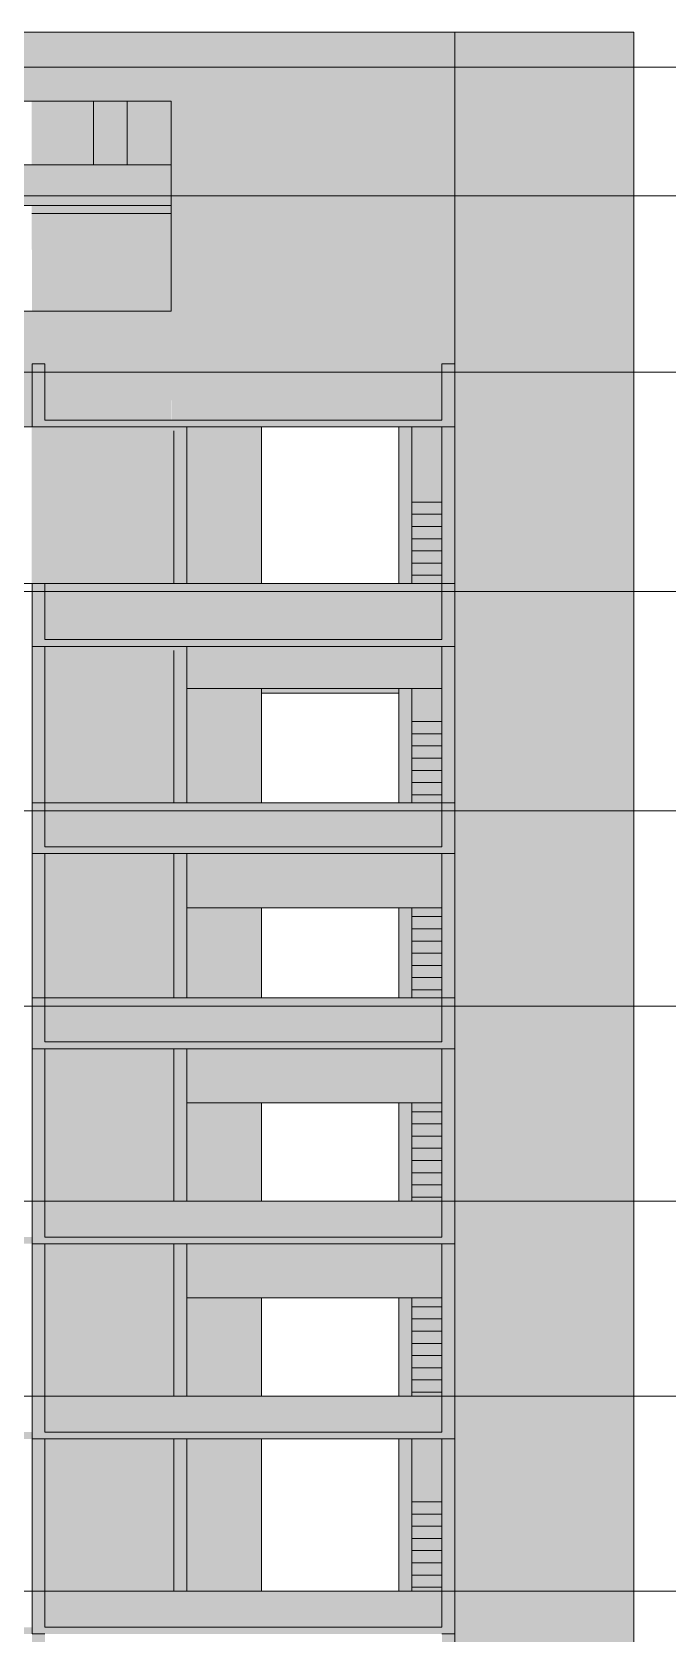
# Model space of a CAD drawing. Header units: centimetres. Extents: x -1897 to 22038, y -1268 to 84208.
# Drawn here: x 4177 to 5116, y 81690 to 84055 of the extents above; entities that cross this region are included whole.
import ezdxf

# ---------------------------------------------------------------- set-up
doc = ezdxf.new("R2010")
doc.units = ezdxf.units.CM
doc.linetypes.add('Centro', pattern=[3.175, 0.635, -0.47625, 1.5875, -0.47625])
for name, color, linetype, lineweight in [('A-FLOR', 7, 'Continuous', 18), ('A-FLOR-LEVL', 7, 'Continuous', 9), ('S-BEAM', 7, 'Continuous', 18), ('S-COLS', 7, 'Continuous', 18), ('S-STRS', 7, 'Continuous', 9)]:
    doc.layers.add(name, color=color, linetype=linetype, lineweight=lineweight)

msp = doc.modelspace()

# ---------------------------------------------------------------- hatches: boundary and pattern name
at = {"layer": 'A-FLOR', "true_color": 0xc0c0c0}
for points in [[(4737.77, 83472), (4782.27, 83472), (4782.27, 83482), (4196.27, 83482), (4196.27, 83472), (4521.56, 83472)], [(4498.66, 83148), (4782.27, 83148), (4782.27, 83158), (4196.27, 83158), (4196.27, 83148), (4405.77, 83148)], [(4405.77, 82842), (4782.27, 82842), (4782.27, 82852), (4196.27, 82852), (4196.27, 82842), (4386.77, 82842)], [(4782.27, 82554), (4782.27, 82564), (4196.27, 82564), (4196.27, 82554), (4758.71, 82554)], [(3631.99, 82266), (4177.27, 82266), (4176.77, 82276), (3272.27, 82276), (3272.27, 82266), (3590.32, 82266)], [(4758.71, 82266), (4782.27, 82266), (4782.27, 82276), (4196.27, 82276), (4196.27, 82266), (4635.69, 82266)], [(3631.99, 81978), (4177.27, 81978), (4176.77, 81988), (3272.27, 81988), (3272.27, 81978), (3590.32, 81978)], [(4782.27, 81978), (4782.27, 81988), (4196.27, 81988), (4196.27, 81978), (4758.71, 81978)], [(3631.99, 81690), (4177.27, 81690), (4176.77, 81700), (3272.27, 81700), (3272.27, 81690), (3590.32, 81690)], [(4758.71, 81690), (4782.27, 81690), (4782.27, 81700), (4196.27, 81700), (4196.27, 81690), (4635.69, 81690)]]:
    msp.add_hatch(color=9, dxfattribs=at).paths.add_polyline_path(points, flags=0)
at = {"layer": 'S-BEAM', "true_color": 0xc0c0c0}
for points in [[(4382.77, 83953), (4382.77, 84055), (4021.27, 84055), (4021.27, 83953)], [(4782.27, 83482), (4782.27, 84055), (4382.77, 84055), (4383.14, 83482), (4770.6, 83482)], [(4195.35, 83799), (4382.77, 83799), (4382.77, 83859), (4021.27, 83859), (4021.27, 83799), (4178.46, 83799)], [(4338.76, 83787), (4382.77, 83787), (4382.77, 83799), (4176.77, 83799), (4176.77, 83787), (4195.35, 83787)], [(4172.1, 83472), (4177.27, 83472), (4177.27, 83565), (4196.27, 83565), (4196.27, 83482), (4382.77, 83482), (4382.77, 83643), (4021.27, 83643), (4021.27, 83472), (4062.27, 83472)], [(4196.27, 83472), (4196.27, 83565), (4177.27, 83565), (4177.27, 83472)], [(4782.27, 83472), (4801.27, 83472), (4801.27, 83565), (4782.27, 83565), (4782.27, 83482)], [(4195.35, 83148), (4196.27, 83148), (4196.27, 83241), (4177.27, 83241), (4177.27, 83148)], [(4782.27, 83158), (4782.27, 83241), (4196.27, 83241), (4196.27, 83158), (4758.71, 83158)], [(4782.94, 83148), (4801.27, 83148), (4801.27, 83241), (4782.27, 83241), (4782.27, 83148)], [(4768.92, 83086), (4782.27, 83086), (4782.27, 83148), (4405.77, 83148), (4405.77, 83086), (4758.71, 83086)], [(4718.77, 83079), (4718.77, 83086), (4515.77, 83086), (4515.77, 83079)], [(4196.27, 82842), (4196.27, 82917), (4177.27, 82917), (4177.27, 82842)], [(4386.77, 82852), (4782.27, 82852), (4782.27, 82917), (4196.27, 82917), (4196.27, 82852), (4383.14, 82852)], [(4782.27, 82842), (4801.27, 82842), (4801.27, 82917), (4782.27, 82917), (4782.27, 82852)], [(4758.71, 82762), (4782.27, 82762), (4782.27, 82842), (4405.77, 82842), (4405.77, 82762), (4515.77, 82762)], [(4196.27, 82554), (4196.27, 82629), (4177.27, 82629), (4177.27, 82554)], [(4782.27, 82564), (4782.27, 82629), (4196.27, 82629), (4196.27, 82564), (4758.71, 82564)], [(4801.27, 82554), (4801.27, 82629), (4782.27, 82629), (4782.27, 82554)], [(4434.34, 82474), (4782.27, 82474), (4782.27, 82554), (4405.77, 82554), (4405.77, 82474), (4427.59, 82474)], [(4196.27, 82266), (4196.27, 82329), (4177.27, 82329), (4177.27, 82266)], [(4196.27, 82276), (4782.27, 82276), (4782.27, 82329), (4196.27, 82329), (4196.27, 82304)], [(4801.27, 82266), (4801.27, 82329), (4782.27, 82329), (4782.27, 82266)], [(4515.77, 82186), (4782.27, 82186), (4782.27, 82266), (4405.77, 82266), (4405.77, 82186), (4434.34, 82186)], [(4196.27, 81978), (4196.27, 82041), (4177.27, 82041), (4177.27, 81978)], [(4782.27, 81988), (4782.27, 82041), (4196.27, 82041), (4196.27, 81988), (4758.71, 81988)], [(4782.27, 81978), (4801.27, 81978), (4801.27, 82041), (4782.27, 82041), (4782.27, 81988)], [(4196.27, 81690), (4196.27, 81753), (4177.27, 81753), (4177.27, 81690)], [(4405.77, 81700), (4782.27, 81700), (4782.27, 81753), (4196.27, 81753), (4196.27, 81700), (4386.77, 81700)], [(4801.27, 81690), (4801.27, 81753), (4782.27, 81753), (4782.27, 81690)]]:
    msp.add_hatch(color=9, dxfattribs=at).paths.add_polyline_path(points, flags=0)
h = msp.add_hatch(color=9, dxfattribs=at)
h.paths.add_polyline_path([(4157.77, 83643), (4157.77, 83799), (4152.27, 83799), (4152.27, 83643)], flags=0)
h.paths.add_polyline_path([(4157.77, 83859), (4157.77, 83953), (4062.27, 83953), (4062.27, 83859), (4139.35, 83859)], flags=0)
h.paths.add_polyline_path([(4382.77, 83859), (4382.77, 83953), (4317.77, 83953), (4317.77, 83859)], flags=0)
h.paths.add_polyline_path([(4176.77, 83859), (4267.77, 83859), (4267.77, 83953), (4176.77, 83953)], flags=0)
at = {"layer": 'S-COLS', "true_color": 0xc0c0c0}
for points in [[(4782.27, 83813), (4801.27, 83813), (4801.27, 84055), (4782.27, 84055), (4782.27, 83814.17)], [(5065.77, 83813), (5065.77, 84055), (4801.27, 84055), (4801.27, 83813)], [(4304.84, 83859), (4317.77, 83859), (4317.77, 83953), (4267.77, 83953), (4267.77, 83859)], [(4782.27, 83565), (4801.27, 83565), (4801.27, 83813), (4782.27, 83813), (4782.27, 83643)], [(4898.77, 83553), (5065.77, 83553), (5065.77, 83813), (4801.27, 83813), (4801.27, 83553)], [(4196.27, 83643), (4382.77, 83643), (4382.77, 83787), (4176.77, 83787), (4177.27, 83643), (4195.35, 83643)], [(4946.49, 83229), (5065.77, 83229), (5065.77, 83553), (4801.27, 83553), (4801.27, 83229)], [(4176.77, 83241), (4386.77, 83241), (4386.77, 83472), (4176.77, 83472), (4176.77, 83247.85)], [(4404.8, 83241), (4405.77, 83241), (4405.77, 83472), (4386.77, 83472), (4386.77, 83241)], [(4515.77, 83241), (4515.77, 83472), (4405.77, 83472), (4405.77, 83241)], [(4718.77, 83241), (4737.77, 83241), (4737.77, 83472), (4718.77, 83472), (4718.77, 83247.85)], [(4782.27, 83361), (4782.27, 83472), (4737.77, 83472), (4737.77, 83361), (4758.71, 83361)], [(4782.27, 83241), (4801.27, 83241), (4801.27, 83472), (4782.27, 83472), (4782.27, 83247.85)], [(4801.27, 82905), (5065.77, 82905), (5065.77, 83229), (4801.27, 83229), (4801.27, 82917)], [(4196.27, 82917), (4196.27, 83148), (4177.27, 83148), (4177.27, 82917)], [(4404.8, 82917), (4405.77, 82917), (4405.77, 83148), (4386.77, 83148), (4386.77, 82917)], [(4782.27, 82917), (4801.27, 82917), (4801.27, 83148), (4782.27, 83148), (4782.27, 83059.08)], [(4515.77, 82917), (4515.77, 83086), (4405.77, 83086), (4405.77, 82917)], [(4718.77, 82917), (4737.77, 82917), (4737.77, 83086), (4718.77, 83086), (4718.77, 83059.08)], [(4758.71, 83037), (4782.27, 83037), (4782.27, 83086), (4737.77, 83086), (4737.77, 83037)], [(5065.77, 82617), (5065.77, 82905), (4801.27, 82905), (4801.27, 82617)], [(4177.27, 82629), (4196.27, 82629), (4196.27, 82842), (4177.27, 82841.68), (4177.27, 82681.54)], [(4386.77, 82629), (4405.77, 82629), (4405.77, 82842), (4386.77, 82842), (4386.77, 82681.54)], [(4782.27, 82629), (4801.27, 82629), (4801.27, 82842), (4782.27, 82842), (4782.27, 82681.54)], [(4515.77, 82629), (4515.77, 82762), (4405.77, 82762), (4405.77, 82629)], [(4736.75, 82629), (4737.77, 82629), (4737.77, 82762), (4718.77, 82762), (4718.77, 82629)], [(4737.77, 82749), (4782.27, 82749), (4782.27, 82762), (4737.77, 82762)], [(4801.27, 82329), (5065.77, 82329), (5065.77, 82617), (4801.27, 82617), (4801.27, 82492.77)], [(4177.27, 82329), (4196.27, 82329), (4196.27, 82554), (4177.27, 82553.68), (4177.27, 82492.77)], [(4405.77, 82329), (4405.77, 82554), (4386.77, 82554), (4386.77, 82329)], [(4782.27, 82329), (4801.27, 82329), (4801.27, 82554), (4782.27, 82554), (4782.27, 82492.77)], [(4515.77, 82329), (4515.77, 82474), (4405.77, 82474), (4405.77, 82329)], [(4737.77, 82329), (4737.77, 82474), (4718.77, 82474), (4718.77, 82329)], [(4737.77, 82461), (4782.27, 82461), (4782.27, 82474), (4737.77, 82474)], [(5065.77, 82041), (5065.77, 82329), (4801.27, 82329), (4801.27, 82041)], [(4196.27, 82041), (4196.27, 82266), (4177.27, 82265.68), (4177.27, 82041)], [(4405.77, 82041), (4405.77, 82266), (4386.77, 82266), (4386.77, 82041)], [(4801.27, 82041), (4801.27, 82266), (4782.27, 82266), (4782.27, 82041)], [(4405.77, 82041), (4515.77, 82041), (4515.77, 82186), (4405.77, 82186), (4405.77, 82115.23)], [(4718.77, 82041), (4737.77, 82041), (4737.77, 82186), (4718.77, 82186), (4718.77, 82115.23)], [(4737.77, 82173), (4782.27, 82173), (4782.27, 82186), (4737.77, 82186)], [(5065.77, 81753), (5065.77, 82041), (4801.27, 82041), (4801.27, 81753)], [(4196.27, 81753), (4196.27, 81978), (4177.27, 81977.68), (4177.27, 81753)], [(4405.77, 81753), (4405.77, 81978), (4386.77, 81978), (4386.77, 81753)], [(4515.77, 81753), (4515.76, 81978), (4405.77, 81978), (4405.77, 81753)], [(4737.77, 81753), (4737.77, 81978), (4718.77, 81978), (4718.77, 81753)], [(4758.71, 81885), (4782.27, 81885), (4782.27, 81978), (4737.77, 81978), (4737.77, 81885)], [(4801.27, 81753), (4801.27, 81978), (4782.27, 81978), (4782.27, 81753)], [(5065.77, 81465), (5065.77, 81753), (4801.27, 81753), (4801.27, 81465)], [(4196.27, 81465), (4196.27, 81690), (4177.27, 81689.68), (4177.27, 81465)], [(4801.27, 81465), (4801.27, 81690), (4782.27, 81690), (4782.27, 81465)]]:
    msp.add_hatch(color=9, dxfattribs=at).paths.add_polyline_path(points, flags=0)
h = msp.add_hatch(color=9, dxfattribs=at)
h.paths.add_polyline_path([(4176.77, 82917), (4177.27, 82917), (4176.77, 83059.08)], flags=0)
h.paths.add_polyline_path([(4383.14, 82917), (4386.77, 82917), (4386.77, 83148), (4196.27, 83148), (4196.27, 82917), (4279.17, 82917)], flags=0)
h = msp.add_hatch(color=9, dxfattribs=at)
h.paths.add_polyline_path([(4176.77, 82617), (4177.27, 82617), (4176.77, 82629)], flags=0)
h.paths.add_polyline_path([(4386.77, 82629), (4386.77, 82842), (4196.27, 82842), (4196.27, 82629), (4383.14, 82629)], flags=0)
h = msp.add_hatch(color=9, dxfattribs=at)
h.paths.add_polyline_path([(4176.77, 82329), (4177.27, 82329.37), (4176.77, 82492.77)], flags=0)
h.paths.add_polyline_path([(4201.69, 82329), (4386.76, 82329), (4386.77, 82554), (4196.27, 82554), (4196.27, 82329)], flags=0)
h = msp.add_hatch(color=9, dxfattribs=at)
h.paths.add_polyline_path([(4176.77, 82041), (4177.27, 82041.37), (4176.77, 82115.23)], flags=0)
h.paths.add_polyline_path([(4196.27, 82041), (4386.76, 82041), (4386.77, 82266), (4196.27, 82266), (4196.27, 82115.23)], flags=0)
h = msp.add_hatch(color=9, dxfattribs=at)
h.paths.add_polyline_path([(4176.77, 81753), (4177.27, 81753.37), (4176.77, 81926.46)], flags=0)
h.paths.add_polyline_path([(4386.76, 81753), (4386.77, 81978), (4196.27, 81978), (4196.27, 81753), (4383.14, 81753)], flags=0)
at = {"layer": 'S-STRS', "true_color": 0xc0c0c0}
for points in [[(4782.27, 83343), (4782.27, 83361), (4737.77, 83361), (4737.77, 83343), (4758.71, 83343)], [(4758.71, 83325), (4782.27, 83325), (4782.27, 83343), (4737.77, 83343), (4737.77, 83325)], [(4758.71, 83307), (4782.27, 83307), (4782.27, 83325), (4737.77, 83325), (4737.77, 83307)], [(4758.71, 83289), (4782.27, 83289), (4782.27, 83307), (4737.77, 83307), (4737.77, 83289)], [(4758.71, 83271), (4782.27, 83271), (4782.27, 83289), (4737.77, 83289), (4737.77, 83271)], [(4737.77, 83253), (4782.27, 83253), (4782.27, 83271), (4737.77, 83271)], [(4782.27, 83241), (4782.27, 83253), (4737.77, 83253), (4737.77, 83241), (4758.71, 83241)], [(4782.27, 83019), (4782.27, 83037), (4737.77, 83037), (4737.77, 83019), (4758.71, 83019)], [(4758.71, 83001), (4782.27, 83001), (4782.27, 83019), (4737.77, 83019), (4737.77, 83001)], [(4758.71, 82983), (4782.27, 82983), (4782.27, 83001), (4737.77, 83001), (4737.77, 82983)], [(4758.71, 82965), (4782.27, 82965), (4782.27, 82983), (4737.77, 82983), (4737.77, 82965)], [(4758.71, 82947), (4782.27, 82947), (4782.27, 82965), (4737.77, 82965), (4737.77, 82947)], [(4758.71, 82929), (4782.27, 82929), (4782.27, 82947), (4737.77, 82947), (4737.77, 82929)], [(4758.71, 82917), (4782.27, 82917), (4782.27, 82929), (4737.77, 82929), (4737.77, 82917)], [(4782.27, 82731), (4782.27, 82749), (4737.77, 82749), (4737.77, 82731), (4758.71, 82731)], [(4758.71, 82713), (4782.27, 82713), (4782.27, 82731), (4737.77, 82731), (4737.77, 82713)], [(4737.77, 82695), (4782.27, 82695), (4782.27, 82713), (4737.77, 82713)], [(4782.27, 82677), (4782.27, 82695), (4737.77, 82695), (4737.77, 82677), (4758.71, 82677)], [(4758.71, 82659), (4782.27, 82659), (4782.27, 82677), (4737.77, 82677), (4737.77, 82659)], [(4758.71, 82641), (4782.27, 82641), (4782.27, 82659), (4737.77, 82659), (4737.77, 82641)], [(4758.71, 82629), (4782.27, 82629), (4782.27, 82641), (4737.77, 82641), (4737.77, 82629)], [(4876.77, 82617), (4876.77, 82617), (4801.27, 82617)], [(5046.77, 82617), (5046.77, 82617), (4997.77, 82617)], [(4782.27, 82443), (4782.27, 82461), (4737.77, 82461), (4737.77, 82443), (4758.71, 82443)], [(4758.71, 82425), (4782.27, 82425), (4782.27, 82443), (4737.77, 82443), (4737.77, 82425)], [(4758.71, 82407), (4782.27, 82407), (4782.27, 82425), (4737.77, 82425), (4737.77, 82407)], [(4758.71, 82389), (4782.27, 82389), (4782.27, 82407), (4737.77, 82407), (4737.77, 82389)], [(4758.71, 82371), (4782.27, 82371), (4782.27, 82389), (4737.77, 82389), (4737.77, 82371)], [(4758.71, 82353), (4782.27, 82353), (4782.27, 82371), (4737.77, 82371), (4737.77, 82353)], [(4758.71, 82335), (4782.27, 82335), (4782.27, 82353), (4737.77, 82353), (4737.77, 82335)], [(5046.77, 82329), (5046.77, 82329), (4997.77, 82329)], [(4782.27, 82155), (4782.27, 82173), (4737.77, 82173), (4737.77, 82155), (4758.71, 82155)], [(4758.71, 82137), (4782.27, 82137), (4782.27, 82155), (4737.77, 82155), (4737.77, 82137)], [(4737.77, 82119), (4782.27, 82119), (4782.27, 82137), (4737.77, 82137)], [(4782.27, 82101), (4782.27, 82119), (4737.77, 82119), (4737.77, 82101), (4758.71, 82101)], [(4758.71, 82083), (4782.27, 82083), (4782.27, 82101), (4737.77, 82101), (4737.77, 82083)], [(4758.71, 82065), (4782.27, 82065), (4782.27, 82083), (4737.77, 82083), (4737.77, 82065)], [(4758.71, 82047), (4782.27, 82047), (4782.27, 82065), (4737.77, 82065), (4737.77, 82047)], [(4758.71, 82041), (4782.27, 82041), (4782.27, 82047), (4737.77, 82047), (4737.77, 82041)], [(5046.77, 82041), (5046.77, 82041), (4997.77, 82041)], [(4782.27, 81867), (4782.27, 81885), (4737.77, 81885), (4737.77, 81867), (4758.71, 81867)], [(4758.71, 81849), (4782.27, 81849), (4782.27, 81867), (4737.77, 81867), (4737.77, 81849)], [(4758.71, 81831), (4782.27, 81831), (4782.27, 81849), (4737.77, 81849), (4737.77, 81831)], [(4758.71, 81813), (4782.27, 81813), (4782.27, 81831), (4737.77, 81831), (4737.77, 81813)], [(4758.71, 81795), (4782.27, 81795), (4782.27, 81813), (4737.77, 81813), (4737.77, 81795)], [(4758.71, 81777), (4782.27, 81777), (4782.27, 81795), (4737.77, 81795), (4737.77, 81777)], [(4758.71, 81759), (4782.27, 81759), (4782.27, 81777), (4737.77, 81777), (4737.77, 81759)], [(4758.71, 81753), (4782.27, 81753), (4782.27, 81759), (4737.77, 81759), (4737.77, 81753)], [(5046.77, 81753), (5046.77, 81753), (4997.77, 81753)]]:
    msp.add_hatch(color=9, dxfattribs=at).paths.add_polyline_path(points, flags=0)
h = msp.add_hatch(color=9, dxfattribs=at)
h.paths.add_polyline_path([(4997.77, 82329), (4997.77, 82329), (4898.77, 82329)], flags=0)
h.paths.add_polyline_path([(4737.77, 82329), (4782.27, 82329), (4782.27, 82335), (4737.77, 82335)], flags=0)

# ---------------------------------------------------------------- linework, layer by layer
at = {"layer": 'A-FLOR', "lineweight": 9}
for p, q in [((4196.27, 83482), (4782.27, 83482)), ((4782.27, 83472), (4196.27, 83472)), ((4196.27, 83158), (4782.27, 83158)), ((4782.27, 83148), (4196.27, 83148)), ((4196.27, 82852), (4782.27, 82852)), ((4782.27, 82842), (4196.27, 82842)), ((4196.27, 82564), (4782.27, 82564)), ((4782.27, 82554), (4196.27, 82554)), ((4196.27, 82276), (4782.27, 82276)), ((4782.27, 82266), (4196.27, 82266)), ((4196.27, 81988), (4782.27, 81988)), ((4782.27, 81978), (4196.27, 81978)), ((4196.27, 81700), (4782.27, 81700))]:
    msp.add_line(p, q, dxfattribs=at)
at = {"layer": 'A-FLOR-LEVL', "linetype": 'Centro'}
for p, q in [((2868.02, 84003), (6666.61, 84003)), ((2868.02, 83813), (6666.61, 83813)), ((2868.02, 83553), (6666.61, 83553)), ((2868.02, 83229), (6666.61, 83229)), ((2868.02, 82905), (6666.61, 82905)), ((2868.02, 82617), (6666.61, 82617)), ((2868.02, 82329), (6666.61, 82329)), ((2868.02, 82041), (6666.61, 82041)), ((2868.02, 81753), (6666.61, 81753))]:
    msp.add_line(p, q, dxfattribs=at)
at = {"layer": 'S-BEAM', "lineweight": 9}
for p, q in [((4021.27, 84055), (4382.77, 84055)), ((4382.77, 84055), (4782.27, 84055)), ((4021.27, 83953), (4382.77, 83953)), ((4382.77, 83643), (4382.77, 83953)), ((4021.27, 83859), (4382.77, 83859)), ((4021.27, 83799), (4382.77, 83799)), ((4176.77, 83787), (4382.77, 83787)), ((4021.27, 83643), (4382.77, 83643)), ((4196.27, 83565), (4177.27, 83565)), ((4177.27, 83565), (4177.27, 83472)), ((4196.27, 83482), (4196.27, 83565)), ((4801.27, 83565), (4782.27, 83565)), ((4782.27, 83565), (4782.27, 83482)), ((4801.27, 83472), (4801.27, 83565)), ((4021.27, 83472), (4177.27, 83472)), ((4177.27, 83472), (4196.27, 83472)), ((4782.27, 83472), (4801.27, 83472)), ((4021.27, 83241), (4177.27, 83241)), ((4196.27, 83241), (4177.27, 83241)), ((4177.27, 83241), (4177.27, 83148)), ((4196.27, 83241), (4782.27, 83241)), ((4196.27, 83158), (4196.27, 83241)), ((4801.27, 83241), (4782.27, 83241)), ((4782.27, 83241), (4782.27, 83158)), ((4801.27, 83148), (4801.27, 83241)), ((4177.27, 83148), (4196.27, 83148)), ((4782.27, 83148), (4801.27, 83148)), ((4405.77, 83086), (4782.27, 83086)), ((4515.77, 83079), (4718.77, 83079)), ((4196.27, 82917), (4177.27, 82917)), ((4177.27, 82917), (4177.27, 82842)), ((4196.27, 82917), (4782.27, 82917)), ((4196.27, 82852), (4196.27, 82917)), ((4801.27, 82917), (4782.27, 82917)), ((4782.27, 82917), (4782.27, 82852)), ((4801.27, 82842), (4801.27, 82917)), ((4177.27, 82842), (4196.27, 82842)), ((4782.27, 82842), (4801.27, 82842)), ((4405.77, 82762), (4782.27, 82762)), ((4196.27, 82629), (4177.27, 82629)), ((4177.27, 82629), (4177.27, 82554)), ((4196.27, 82629), (4782.27, 82629)), ((4196.27, 82564), (4196.27, 82629)), ((4801.27, 82629), (4782.27, 82629)), ((4782.27, 82629), (4782.27, 82564)), ((4801.27, 82554), (4801.27, 82629)), ((4177.27, 82554), (4196.27, 82554)), ((4782.27, 82554), (4801.27, 82554)), ((4405.77, 82474), (4782.27, 82474)), ((4196.27, 82329), (4177.27, 82329)), ((4177.27, 82329), (4177.27, 82266)), ((4196.27, 82276), (4196.27, 82329)), ((4196.27, 82329), (4782.27, 82329)), ((4801.27, 82329), (4782.27, 82329)), ((4782.27, 82329), (4782.27, 82276)), ((4801.27, 82266), (4801.27, 82329)), ((4177.27, 82266), (4196.27, 82266)), ((4782.27, 82266), (4801.27, 82266)), ((4405.77, 82186), (4782.27, 82186)), ((4196.27, 82041), (4177.27, 82041)), ((4177.27, 82041), (4177.27, 81978)), ((4196.27, 81988), (4196.27, 82041)), ((4196.27, 82041), (4782.27, 82041)), ((4801.27, 82041), (4782.27, 82041)), ((4782.27, 82041), (4782.27, 81988)), ((4801.27, 81978), (4801.27, 82041)), ((4177.27, 81978), (4196.27, 81978)), ((4782.27, 81978), (4801.27, 81978)), ((4196.27, 81753), (4177.27, 81753)), ((4177.27, 81753), (4177.27, 81690)), ((4196.27, 81700), (4196.27, 81753)), ((4196.27, 81753), (4782.27, 81753)), ((4801.27, 81753), (4782.27, 81753)), ((4782.27, 81753), (4782.27, 81700)), ((4801.27, 81690), (4801.27, 81753)), ((4177.27, 81690), (4196.27, 81690)), ((4782.27, 81690), (4801.27, 81690))]:
    msp.add_line(p, q, dxfattribs=at)
at = {"layer": 'S-COLS', "lineweight": 9}
for p, q in [((4801.27, 84055), (4782.27, 84055)), ((4801.27, 83813), (4801.27, 84055)), ((5065.77, 84055), (4801.27, 84055)), ((5065.77, 84055), (5065.77, 83813)), ((4267.77, 83953), (4267.77, 83859)), ((4317.77, 83953), (4317.77, 83859)), ((4801.27, 83813), (4782.27, 83813)), ((4801.27, 83813), (4782.27, 83813)), ((4801.27, 83565), (4801.27, 83813)), ((5065.77, 83813), (4801.27, 83813)), ((5065.77, 83813), (4801.27, 83813)), ((5065.77, 83813), (5065.77, 83553)), ((5065.77, 83553), (4801.27, 83553)), ((5065.77, 83553), (4801.27, 83553)), ((5065.77, 83553), (5065.77, 83229)), ((4386.77, 83466), (4386.77, 83241)), ((4405.77, 83472), (4405.77, 83241)), ((4515.77, 83472), (4515.77, 83241)), ((4718.77, 83472), (4718.77, 83241)), ((4737.77, 83472), (4737.77, 83289)), ((4782.27, 83472), (4782.27, 83241)), ((4801.27, 83241), (4801.27, 83472)), ((5065.77, 83229), (4801.27, 83229)), ((5065.77, 83229), (4801.27, 83229)), ((5065.77, 83229), (5065.77, 82905)), ((4177.27, 83148), (4177.27, 82917)), ((4196.27, 83148), (4196.27, 82917)), ((4386.77, 83142), (4386.77, 82917)), ((4405.77, 83148), (4405.77, 82917)), ((4782.27, 83148), (4782.27, 82917)), ((4801.27, 82917), (4801.27, 83148)), ((4515.77, 83086), (4515.77, 82917)), ((4718.77, 83086), (4718.77, 82917)), ((4737.77, 83086), (4737.77, 82965)), ((5065.77, 82905), (4801.27, 82905)), ((5065.77, 82905), (4801.27, 82905)), ((5065.77, 82905), (5065.77, 82617)), ((4177.27, 82842), (4177.27, 82629)), ((4196.27, 82842), (4196.27, 82629)), ((4386.77, 82842), (4386.77, 82629)), ((4405.77, 82842), (4405.77, 82629)), ((4782.27, 82842), (4782.27, 82629)), ((4801.27, 82629), (4801.27, 82842)), ((4515.77, 82762), (4515.77, 82629)), ((4718.77, 82762), (4718.77, 82629)), ((4737.77, 82762), (4737.77, 82677)), ((5065.77, 82617), (4801.27, 82617)), ((5065.77, 82617), (4801.27, 82617)), ((5065.77, 82617), (5065.77, 82329)), ((4177.27, 82554), (4177.27, 82329)), ((4196.27, 82554), (4196.27, 82329)), ((4386.77, 82554), (4386.77, 82329)), ((4405.77, 82554), (4405.77, 82329)), ((4782.27, 82554), (4782.27, 82329)), ((4801.27, 82329), (4801.27, 82554)), ((4515.77, 82474), (4515.77, 82329)), ((4718.77, 82474), (4718.77, 82329)), ((4737.77, 82474), (4737.77, 82389)), ((5065.77, 82329), (4801.27, 82329)), ((5065.77, 82329), (4801.27, 82329)), ((5065.77, 82329), (5065.77, 82041)), ((4177.27, 82266), (4177.27, 82041)), ((4196.27, 82266), (4196.27, 82041)), ((4386.77, 82266), (4386.77, 82041)), ((4405.77, 82266), (4405.77, 82041)), ((4782.27, 82266), (4782.27, 82041)), ((4801.27, 82041), (4801.27, 82266)), ((4515.77, 82186), (4515.77, 82041)), ((4718.77, 82186), (4718.77, 82041)), ((4737.77, 82186), (4737.77, 82101)), ((5065.77, 82041), (4801.27, 82041)), ((5065.77, 82041), (4801.27, 82041)), ((5065.77, 82041), (5065.77, 81753)), ((4177.27, 81978), (4177.27, 81753)), ((4196.27, 81978), (4196.27, 81753)), ((4386.77, 81978), (4386.77, 81753)), ((4405.77, 81978), (4405.77, 81753)), ((4515.77, 81978), (4515.77, 81753)), ((4718.77, 81978), (4718.77, 81753)), ((4737.77, 81978), (4737.77, 81813)), ((4782.27, 81978), (4782.27, 81753)), ((4801.27, 81753), (4801.27, 81978)), ((5065.77, 81753), (4801.27, 81753)), ((5065.77, 81753), (4801.27, 81753)), ((5065.77, 81753), (5065.77, 81465)), ((4801.27, 81465), (4801.27, 81690))]:
    msp.add_line(p, q, dxfattribs=at)
at = {"layer": 'S-STRS'}
for p, q in [((4737.77, 83361), (4782.27, 83361)), ((4737.77, 83343), (4782.27, 83343)), ((4737.77, 83325), (4782.27, 83325)), ((4737.77, 83307), (4782.27, 83307)), ((4737.77, 83289), (4782.27, 83289)), ((4737.77, 83271), (4737.77, 83289)), ((4737.77, 83271), (4782.27, 83271)), ((4737.77, 83253), (4737.77, 83271)), ((4737.77, 83253), (4782.27, 83253)), ((4737.77, 83241), (4737.77, 83253)), ((4737.77, 83037), (4782.27, 83037)), ((4737.77, 83019), (4782.27, 83019)), ((4737.77, 83001), (4782.27, 83001)), ((4737.77, 82983), (4782.27, 82983)), ((4737.77, 82965), (4782.27, 82965)), ((4737.77, 82947), (4737.77, 82965)), ((4737.77, 82947), (4782.27, 82947)), ((4737.77, 82929), (4737.77, 82947)), ((4737.77, 82929), (4782.27, 82929)), ((4737.77, 82917), (4737.77, 82929)), ((4737.77, 82749), (4782.27, 82749)), ((4737.77, 82731), (4782.27, 82731)), ((4737.77, 82713), (4782.27, 82713)), ((4737.77, 82695), (4782.27, 82695)), ((4737.77, 82677), (4782.27, 82677)), ((4737.77, 82659), (4737.77, 82677)), ((4737.77, 82659), (4782.27, 82659)), ((4737.77, 82641), (4737.77, 82659)), ((4737.77, 82641), (4782.27, 82641)), ((4737.77, 82629), (4737.77, 82641)), ((4737.77, 82461), (4782.27, 82461)), ((4737.77, 82443), (4782.27, 82443)), ((4737.77, 82425), (4782.27, 82425)), ((4737.77, 82407), (4782.27, 82407)), ((4737.77, 82389), (4782.27, 82389)), ((4737.77, 82371), (4737.77, 82389)), ((4737.77, 82371), (4782.27, 82371)), ((4737.77, 82353), (4737.77, 82371)), ((4737.77, 82353), (4782.27, 82353)), ((4737.77, 82335), (4737.77, 82353)), ((4737.77, 82335), (4782.27, 82335)), ((4737.77, 82329), (4737.77, 82335)), ((4737.77, 82173), (4782.27, 82173)), ((4737.77, 82155), (4782.27, 82155)), ((4737.77, 82137), (4782.27, 82137)), ((4737.77, 82119), (4782.27, 82119)), ((4737.77, 82101), (4782.27, 82101)), ((4737.77, 82083), (4737.77, 82101)), ((4737.77, 82083), (4782.27, 82083)), ((4737.77, 82065), (4737.77, 82083)), ((4737.77, 82065), (4782.27, 82065)), ((4737.77, 82047), (4737.77, 82065)), ((4737.77, 82047), (4782.27, 82047)), ((4737.77, 82041), (4737.77, 82047)), ((4737.77, 81885), (4782.27, 81885)), ((4737.77, 81867), (4782.27, 81867)), ((4737.77, 81849), (4782.27, 81849)), ((4737.77, 81831), (4782.27, 81831)), ((4737.77, 81813), (4782.27, 81813)), ((4737.77, 81795), (4737.77, 81813)), ((4737.77, 81795), (4782.27, 81795)), ((4737.77, 81777), (4737.77, 81795)), ((4737.77, 81777), (4782.27, 81777)), ((4737.77, 81759), (4737.77, 81777)), ((4737.77, 81759), (4782.27, 81759)), ((4737.77, 81753), (4737.77, 81759))]:
    msp.add_line(p, q, dxfattribs=at)

doc.saveas('drawing.dxf')
